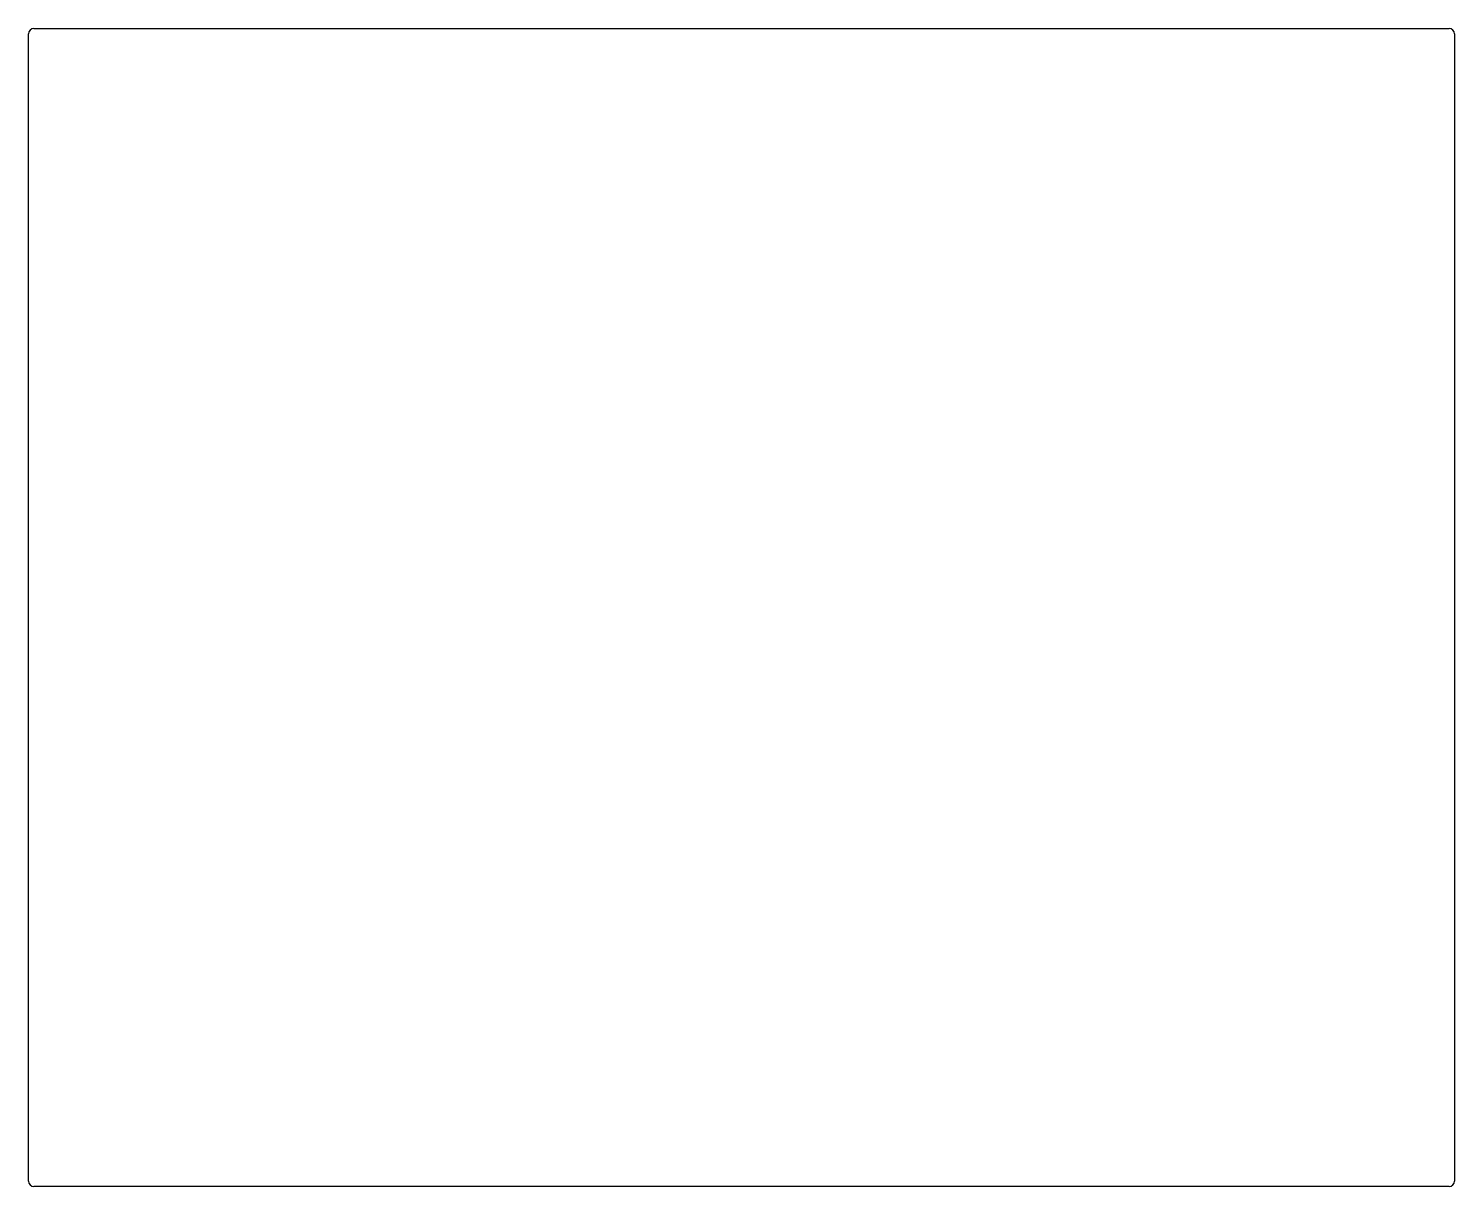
# Model space of a CAD drawing. Header units: millimetres. Extents: x -266 to 266, y -216 to 216.
import ezdxf

# ---------------------------------------------------------------- set-up
doc = ezdxf.new("R2010")
doc.units = ezdxf.units.MM
doc.layers.add('Sketch002', color=7, linetype='CONTINUOUS')

msp = doc.modelspace()

# ---------------------------------------------------------------- linework, layer by layer
at = {"layer": 'Sketch002'}
for p, q in [((-266.5, -214.5), (-266.5, 214.5)), ((-264.5, 216.5), (264.5, 216.5)), ((266.5, 214.5), (266.5, -214.5)), ((264.5, -216.5), (-264.5, -216.5))]:
    msp.add_line(p, q, dxfattribs=at)
for centre, start, end in [((-264.5, 214.5), 90, 180), ((264.5, 214.5), 0, 90), ((-264.5, -214.5), 180, -90), ((264.5, -214.5), -90, 0)]:
    msp.add_arc(centre, 2, start, end, dxfattribs=at)

doc.saveas('drawing.dxf')
